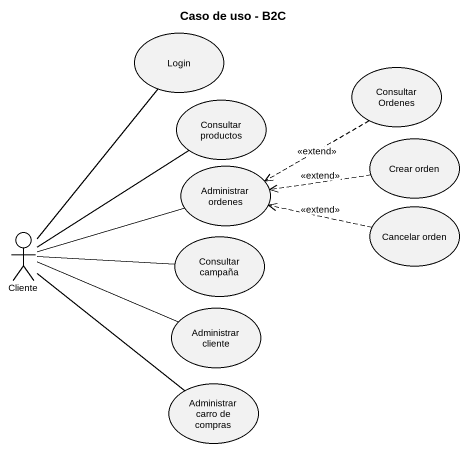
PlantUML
@startuml
title Caso de uso - B2C
usecase Login
usecase "Consultar Ordenes" as Consultar_Ordenes
usecase "Consultar productos" as Consultar_productos
usecase "Crear orden" as Crear_orden
usecase "Administrar ordenes" as Administrar_ordenes
actor Cliente
usecase "Consultar campaña" as Consultar_campaña
usecase "Cancelar orden" as Cancelar_orden
usecase "Administrar cliente" as Administrar_cliente
usecase "Administrar carro de compras" as Administrar_carro_de_compras
Consultar_Ordenes .left.> Administrar_ordenes : <<extend>>
Crear_orden .left.> Administrar_ordenes : <<extend>>
Cliente -up- Login
Cliente -up- Consultar_productos
Cliente -right- Administrar_ordenes
Cliente -right- Consultar_campaña
Cliente -right- Administrar_cliente
Cliente -- Administrar_carro_de_compras
Cancelar_orden .left.> Administrar_ordenes : <<extend>>
@enduml
